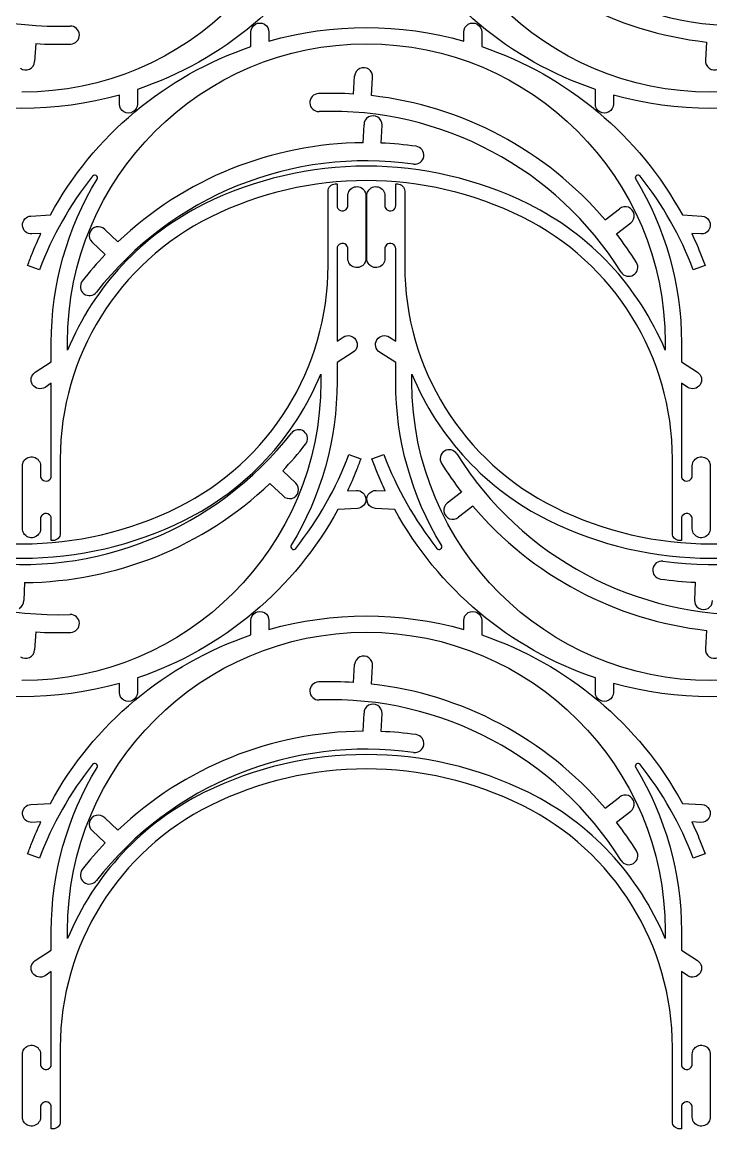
# Model space of a CAD drawing. Extents: x 5 to 3258, y 1 to 2262.
# Drawn here: x 2174 to 2716, y 1 to 873 of the extents above; entities that cross this region are included whole.
import ezdxf

# ---------------------------------------------------------------- set-up
doc = ezdxf.new("R2010")
doc.units = 0
doc.layers.add('Capa_1', color=7, linetype='CONTINUOUS')

msp = doc.modelspace()

# ---------------------------------------------------------------- linework, layer by layer
at = {"layer": 'Capa_1', "color": 7}
for points in [[(2353.953591, 853.28447), (2353.953591, 864.757018)], [(2368.126822, 864.757018), (2368.126822, 857.670403)], [(2535.665836, 864.757018), (2535.665836, 853.28447)], [(2184.477482, 855.659614), (2183.594428, 841.513927)], [(2712.582911, 856.896555), (2711.699859, 842.750866)], [(2434.688579, 815.894861), (2435.571633, 830.040548)], [(2448.812174, 814.65792), (2449.695226, 828.803609)], [(2264.555514, 819.531099), (2264.555514, 808.058551)], [(2625.072293, 808.058551), (2625.072293, 819.531099)], [(2250.382283, 808.058551), (2250.382283, 815.145165)], [(2442.357894, 777.524267), (2442.958306, 791.684768)], [(2456.533416, 777.278115), (2457.133829, 791.438616)], [(2420.313781, 745.1028), (2421.731106, 745.1028), (2421.731106, 735.181512)], [(2467.897143, 728.094898), (2467.897143, 735.181512), (2467.897143, 745.1028)], [(2414.644492, 680.882031), (2414.644492, 735.181512)], [(2474.983758, 739.43348), (2474.983758, 735.181512)], [(2632.774315, 716.843515), (2644.007826, 725.485766)], [(2188.60626, 706.067799), (2181.529523, 705.693852)], [(2249.179127, 699.474979), (2238.910515, 709.24411)], [(2641.697602, 705.826211), (2652.931113, 714.468463)], [(2708.089679, 705.694221), (2701.012957, 706.068196)], [(2239.153104, 689.450768), (2228.884495, 699.219899)], [(2421.731106, 694.079178), (2421.731106, 621.273827)], [(2187.458574, 677.491396), (2178.124598, 680.854164)], [(2711.494598, 680.854533), (2702.16062, 677.491764)], [(2462.951197, 624.488315), (2462.951395, 624.488712)], [(2462.951395, 624.488712), (2467.897143, 621.273827)], [(2680.08508, 620.209244), (2680.08508, 614.128844)], [(2692.840986, 620.208479), (2692.840986, 605.01115), (2692.842488, 605.036662), (2705.511483, 596.801364)], [(2434.401397, 612.60548), (2421.73239, 604.370183), (2421.730891, 604.395695)], [(2467.897143, 589.197997), (2467.897143, 604.395326), (2467.895641, 604.369814), (2455.226646, 612.605112)], [(2184.107708, 596.800996), (2196.776715, 605.036293), (2196.778215, 605.010781)], [(2480.653049, 589.197232), (2480.653049, 595.277632)], [(2196.777999, 515.327298), (2196.777999, 588.132649)], [(2697.786734, 584.917764), (2692.840986, 588.132649)], [(2697.786932, 584.918161), (2697.786734, 584.917764)], [(2431.050531, 531.91508), (2440.384507, 528.552312)], [(2449.243531, 528.551943), (2458.577509, 531.914712)], [(2203.864613, 528.524444), (2203.864613, 474.224964)], [(2378.946933, 519.251215), (2389.215542, 509.482084)], [(2368.920909, 509.227004), (2379.189521, 499.457874)], [(2429.902845, 503.338677), (2436.979582, 503.712624)], [(2452.64845, 503.712255), (2459.725172, 503.33828)], [(2519.697483, 502.319171), (2508.463972, 493.67692)], [(2437.727617, 489.559153), (2422.474824, 488.753036)], [(2528.62077, 491.301867), (2517.387259, 482.659616)], [(2692.840986, 481.311578), (2692.840986, 474.224964), (2692.840986, 464.303676), (2691.423663, 464.303676)], [(2198.195325, 464.303676), (2196.777999, 464.303676), (2196.777999, 474.224964)], [(2685.754371, 469.972996), (2685.754371, 474.224964)], [(2175.742143, 431.177716), (2175.14173, 417.017215)], [(2703.795644, 431.423868), (2703.195231, 417.263367)], [(2353.953591, 389.875377), (2353.953591, 401.347925)], [(2368.126822, 401.347925), (2368.126822, 394.261311)], [(2535.665836, 401.347925), (2535.665836, 389.875377)], [(2184.477482, 392.250521), (2183.594428, 378.104834)], [(2712.582911, 393.487462), (2711.699859, 379.341773)], [(2434.688579, 352.485768), (2435.571633, 366.631455)], [(2448.812174, 351.248827), (2449.695226, 365.394516)], [(2250.382283, 344.649458), (2250.382283, 351.736072)], [(2264.555514, 356.122006), (2264.555514, 344.649458)], [(2625.072293, 344.649458), (2625.072293, 356.122006)], [(2442.357894, 314.115174), (2442.958306, 328.275676)], [(2456.533416, 313.869022), (2457.133829, 328.029523)], [(2632.774315, 253.434422), (2644.007826, 262.076674)], [(2249.179127, 236.065886), (2238.910515, 245.835017)], [(2641.697602, 242.417118), (2652.931113, 251.05937)], [(2188.60626, 242.658706), (2181.529523, 242.284759)], [(2239.153104, 226.041675), (2228.884495, 235.810806)], [(2708.089679, 242.285128), (2701.012957, 242.659103)], [(2187.458574, 214.082303), (2178.124598, 217.445071)], [(2711.494598, 217.44544), (2702.16062, 214.082671)], [(2680.08508, 156.800151), (2680.08508, 150.719751)], [(2692.840986, 156.799386), (2692.840986, 141.602057), (2692.842488, 141.627569), (2705.511483, 133.392271)], [(2184.107708, 133.391903), (2196.776715, 141.6272), (2196.778215, 141.601689)], [(2196.777999, 51.918205), (2196.777999, 124.723556)], [(2697.786734, 121.508671), (2692.840986, 124.723556)], [(2697.786932, 121.509068), (2697.786734, 121.508671)], [(2203.864613, 65.115352), (2203.864613, 10.815871)], [(2692.840986, 17.902485), (2692.840986, 10.815871), (2692.840986, 0.894583), (2691.423663, 0.894583)], [(2198.195325, 0.894583), (2196.777999, 0.894583), (2196.777999, 10.815871)], [(2685.754371, 6.563903), (2685.754371, 10.815871)]]:
    msp.add_lwpolyline(points, dxfattribs=at)
for points in [[(2572.683502, 729.128662)], [(2588.054627, 480.277814)], [(2572.683502, 265.719569)]]:
    msp.add_lwpolyline(points, close=True, dxfattribs=at)
for points in [[(2408.975198, 1052.606324), (2408.950497, 922.684674), (2303.621264, 817.375464), (2173.699612, 817.375464)], [(2715.928635, 817.375464), (2586.006982, 817.375464), (2480.677749, 922.684674), (2480.653049, 1052.606324)], [(2951.204221, 1052.606324), (2951.179521, 922.684674), (2845.850288, 817.375464), (2715.928635, 817.375464)], [(1973.766684, 995.870827), (2024.749436, 914.281372), (2115.386897, 866.088579), (2211.536813, 869.446207)], [(2515.995708, 995.870827), (2566.97846, 914.281372), (2657.61592, 866.088579), (2753.765837, 869.446207)], [(2422.474824, 952.162129), (2388.354541, 889.692402), (2331.98063, 842.345881), (2264.555514, 819.531099)], [(2625.072293, 819.531099), (2557.647327, 842.345842), (2501.273516, 889.692218), (2467.153219, 952.161761)], [(2528.62077, 954.71096), (2575.301178, 899.935497), (2641.068641, 864.966317), (2712.582911, 856.896555)], [(2357.496899, 870.894207), (2359.689505, 872.160109), (2362.390908, 872.160109), (2364.583514, 870.894207)], [(2368.126822, 857.670403), (2418.277587, 871.762637), (2471.341843, 871.762637), (2521.492608, 857.670403)], [(2525.035915, 870.894206), (2527.228521, 872.160107), (2529.929923, 872.160107), (2532.122529, 870.894206)], [(2218.865043, 862.611136), (2218.72848, 866.52205), (2215.447754, 869.581996), (2211.536813, 869.446207)], [(2353.953591, 864.757018), (2353.953591, 867.288822), (2355.304292, 869.628305), (2357.496899, 870.894207)], [(2364.583514, 870.894207), (2366.776121, 869.628305), (2368.126822, 867.288822), (2368.126822, 864.757018)], [(2521.492608, 864.757018), (2521.492608, 867.288821), (2522.843309, 869.628304), (2525.035915, 870.894206)], [(2521.492608, 857.670403), (2521.492608, 857.670403), (2521.492608, 864.757018), (2521.492608, 864.757018)], [(2532.122529, 870.894206), (2534.315135, 869.628304), (2535.665836, 867.288821), (2535.665836, 864.757018)], [(2184.477482, 855.659614), (2193.650568, 855.08697), (2202.846077, 854.960801), (2212.031421, 855.281555)], [(2209.533908, 620.209244), (2209.558608, 750.130895), (2314.887841, 855.440105), (2444.809494, 855.440105)], [(2212.031421, 855.281555), (2215.942308, 855.418891), (2219.001606, 858.700222), (2218.865043, 862.611136)], [(2444.809494, 855.440105), (2574.731147, 855.440105), (2680.06038, 750.130895), (2680.08508, 620.209244)], [(2196.034282, 720.65344), (2230.154564, 783.123167), (2286.528475, 830.469688), (2353.953591, 853.28447)], [(2535.665836, 853.28447), (2603.090802, 830.469727), (2659.464613, 783.123351), (2693.58491, 720.653808)], [(2179.566897, 835.55386), (2181.892224, 836.661636), (2183.434005, 838.943213), (2183.594428, 841.513927)], [(2446.765023, 835.373031), (2444.667657, 836.868145), (2441.92449, 837.10839), (2439.599164, 836.000615)], [(2711.699859, 842.750866), (2711.410983, 840.191402), (2712.532696, 837.676557), (2714.630062, 836.181444)], [(2172.401038, 836.181444), (2174.498404, 834.68633), (2177.241571, 834.446085), (2179.566897, 835.55386)], [(2439.599164, 836.000615), (2437.273838, 834.892839), (2435.732056, 832.611263), (2435.571633, 830.040548)], [(2449.695226, 828.803609), (2449.984102, 831.363073), (2448.862389, 833.877918), (2446.765023, 835.373031)], [(2714.630062, 836.181444), (2716.727428, 834.68633), (2719.470595, 834.446085), (2721.795921, 835.55386)], [(2250.382283, 815.145165), (2200.231518, 801.052931), (2147.167262, 801.052931), (2097.016498, 815.145165)], [(2407.13464, 816.27292), (2403.223753, 816.135584), (2400.164455, 812.854253), (2400.301019, 808.943339)], [(2434.688579, 815.894861), (2425.515493, 816.467505), (2416.319984, 816.593674), (2407.13464, 816.27292)], [(2632.774315, 716.843515), (2586.093907, 771.618978), (2520.326444, 806.588158), (2448.812174, 814.65792)], [(2792.611307, 815.145165), (2742.460542, 801.052931), (2689.396286, 801.052931), (2639.245521, 815.145165)], [(2639.245521, 815.145165), (2639.245521, 815.145165), (2639.245521, 808.058551), (2639.245521, 808.058551)], [(2253.925591, 801.921362), (2251.732984, 803.187264), (2250.382283, 805.526747), (2250.382283, 808.058551)], [(2261.012207, 801.921362), (2258.8196, 800.65546), (2256.118197, 800.65546), (2253.925591, 801.921362)], [(2264.555514, 808.058551), (2264.555514, 805.526747), (2263.204813, 803.187264), (2261.012207, 801.921362)], [(2400.301019, 808.943339), (2400.437582, 805.032426), (2403.718307, 801.972479), (2407.629248, 802.108268)], [(2645.399377, 675.683648), (2594.416625, 757.273103), (2503.779165, 805.465896), (2407.629248, 802.108268)], [(2628.6156, 801.921363), (2626.422994, 803.187265), (2625.072293, 805.526748), (2625.072293, 808.058551)], [(2635.702214, 801.921363), (2633.509608, 800.655462), (2630.808206, 800.655462), (2628.6156, 801.921363)], [(2639.245521, 808.058551), (2639.245521, 805.526748), (2637.89482, 803.187265), (2635.702214, 801.921363)], [(2446.559179, 797.911827), (2444.317036, 796.644161), (2442.938587, 794.260383), (2442.958306, 791.684768)], [(2453.751323, 797.786938), (2451.554544, 799.131684), (2448.801321, 799.179492), (2446.559179, 797.911827)], [(2457.133829, 791.438616), (2457.242958, 794.011994), (2455.948102, 796.442193), (2453.751323, 797.786938)], [(2442.357894, 777.524267), (2370.391866, 776.973989), (2301.32941, 749.070946), (2249.179127, 699.474979)], [(2483.975922, 774.77393), (2474.874427, 776.053057), (2465.716106, 776.888773), (2456.533416, 777.278115)], [(2482.003414, 760.738574), (2386.731184, 774.128211), (2291.552727, 735.673618), (2232.320843, 659.860267)], [(2572.683502, 729.128662), (2492.119468, 769.099614), (2397.499516, 769.099614), (2316.935483, 729.128662)], [(2490.005958, 766.770193), (2490.550575, 770.645407), (2487.851029, 774.228546), (2483.975922, 774.77393)], [(2482.003414, 760.738574), (2485.878736, 760.194723), (2489.461341, 762.894978), (2490.005958, 766.770193)], [(2229.294531, 751.325893), (2211.613433, 729.026946), (2197.500159, 704.119029), (2187.458574, 677.491396)], [(2232.174895, 751.750214), (2231.253351, 752.391518), (2229.991993, 752.205701), (2229.294531, 751.325893)], [(2232.777809, 748.901874), (2233.360465, 749.861576), (2233.09644, 751.108909), (2232.174895, 751.750214)], [(2567.644126, 718.971503), (2490.255031, 757.367243), (2399.363946, 757.367243), (2321.974851, 718.971503)], [(2657.444319, 751.750606), (2656.522769, 751.109309), (2656.258734, 749.861978), (2656.841382, 748.902271)], [(2660.32468, 751.326262), (2659.627225, 752.206076), (2658.365869, 752.391903), (2657.444319, 751.750606)], [(2702.16062, 677.491764), (2692.119041, 704.119397), (2678.005772, 729.027313), (2660.32468, 751.326262)], [(2196.778215, 620.208111), (2196.778222, 665.591673), (2209.23006, 710.105338), (2232.777809, 748.901874)], [(2414.644492, 739.43348), (2414.644484, 740.937074), (2415.241779, 742.379088), (2416.304978, 743.442292)], [(2416.304978, 743.442292), (2417.368176, 744.505497), (2418.810187, 745.102799), (2420.313781, 745.1028)], [(2430.235043, 735.890173), (2430.235064, 739.08077), (2432.367256, 741.877942), (2435.443795, 742.723409)], [(2435.443795, 742.723409), (2438.520334, 743.568877), (2441.782525, 742.254142), (2443.413029, 739.511632)], [(2446.215222, 739.511632), (2447.845728, 742.25414), (2451.107917, 743.568873), (2454.184455, 742.723406)], [(2454.184455, 742.723406), (2457.260993, 741.877939), (2459.393185, 739.080769), (2459.393206, 735.890173)], [(2467.897143, 745.1028), (2467.897143, 745.1028), (2469.314466, 745.1028), (2469.314466, 745.1028)], [(2469.314466, 745.1028), (2470.818061, 745.1028), (2472.260071, 744.505498), (2473.323271, 743.442293)], [(2473.323271, 743.442293), (2474.38647, 742.379089), (2474.983765, 740.937075), (2474.983758, 739.43348)], [(2656.841382, 748.902271), (2680.38914, 710.105727), (2692.840981, 665.592052), (2692.840986, 620.208479)], [(2414.644492, 735.181512), (2414.644492, 735.181512), (2414.644492, 739.43348), (2414.644492, 739.43348)], [(2421.731106, 735.181512), (2421.731106, 735.181512), (2421.731106, 728.094898), (2421.731106, 728.094898)], [(2430.235043, 728.094898), (2430.235043, 728.094898), (2430.235043, 735.890173), (2430.235043, 735.890173)], [(2443.413029, 739.511632), (2444.064441, 738.415957), (2444.408264, 737.164865), (2444.408272, 735.890173)], [(2444.408272, 735.890173), (2444.408272, 735.890173), (2444.408272, 686.283902), (2444.408272, 686.283902)], [(2445.219978, 735.890173), (2445.219987, 737.164866), (2445.56381, 738.415957), (2446.215222, 739.511632)], [(2445.219978, 686.283902), (2445.219978, 686.283902), (2445.219978, 735.890173), (2445.219978, 735.890173)], [(2459.393206, 735.890173), (2459.393206, 735.890173), (2459.393206, 728.094898), (2459.393206, 728.094898)], [(2474.983758, 735.181512), (2474.983758, 735.181512), (2474.983758, 680.882032), (2474.983758, 680.882031)], [(2316.935483, 729.128662), (2268.402474, 705.049541), (2230.244532, 664.192075), (2209.533908, 614.128844)], [(2421.731106, 728.094898), (2421.731107, 726.375138), (2422.767066, 724.824718), (2424.355916, 724.166595)], [(2424.355916, 724.166595), (2425.944767, 723.508471), (2427.773613, 723.87225), (2428.989667, 725.088302)], [(2428.989667, 725.088302), (2429.787067, 725.8857), (2430.235042, 726.967205), (2430.235043, 728.094898)], [(2459.393206, 728.094898), (2459.393207, 726.967206), (2459.841181, 725.885701), (2460.63858, 725.088302)], [(2460.63858, 725.088302), (2461.854634, 723.872248), (2463.683481, 723.508468), (2465.272333, 724.166591)], [(2465.272333, 724.166591), (2466.861184, 724.824715), (2467.897143, 726.375137), (2467.897143, 728.094898)], [(2680.08508, 614.128844), (2659.374455, 664.192075), (2621.216512, 705.049542), (2572.683502, 729.128662)], [(2651.092626, 726.730014), (2648.680316, 727.632756), (2645.968186, 727.156445), (2644.007826, 725.485766)], [(2655.619977, 721.140235), (2655.238049, 723.687452), (2653.504936, 725.827273), (2651.092626, 726.730014)], [(2174.083956, 712.396844), (2173.877499, 716.303193), (2176.875292, 719.638003), (2180.781488, 719.847323)], [(2180.781488, 719.847323), (2180.781488, 719.847323), (2196.034282, 720.65344), (2196.034282, 720.65344)], [(2321.974851, 718.971503), (2249.626542, 683.07669), (2203.864604, 609.287774), (2203.864613, 528.524444)], [(2685.754371, 528.524445), (2685.754379, 609.287776), (2639.992438, 683.076692), (2567.644126, 718.971503)], [(2652.931113, 714.468463), (2654.972581, 716.039), (2656.001904, 718.593019), (2655.619977, 721.140235)], [(2693.58491, 720.653808), (2693.58491, 720.653808), (2708.837713, 719.84772), (2708.837713, 719.84772)], [(2708.837713, 719.84772), (2711.365992, 719.714096), (2713.630931, 718.241802), (2714.779349, 715.985437)], [(2714.779349, 715.985437), (2715.927768, 713.729071), (2715.785193, 711.031429), (2714.405332, 708.908687)], [(2181.529523, 705.693852), (2177.623024, 705.490259), (2174.290413, 708.490496), (2174.083956, 712.396844)], [(2181.650761, 690.129323), (2183.80571, 695.512033), (2186.125301, 700.827359), (2188.60626, 706.067799)], [(2226.907666, 706.136224), (2226.26158, 703.642856), (2227.018331, 700.995214), (2228.884495, 699.219899)], [(2231.994548, 711.222188), (2229.501064, 710.576552), (2227.553751, 708.629591), (2226.907666, 706.136224)], [(2238.910515, 709.24411), (2237.135538, 711.110594), (2234.488032, 711.867823), (2231.994548, 711.222188)], [(2701.012957, 706.068196), (2703.291567, 701.255133), (2705.434096, 696.378816), (2707.437994, 691.445052)], [(2714.405332, 708.908687), (2713.025471, 706.785945), (2710.617958, 705.560597), (2708.089679, 705.694221)], [(2424.355955, 698.007412), (2422.767113, 697.349311), (2421.731142, 695.798922), (2421.731106, 694.079178)], [(2428.989667, 697.085688), (2427.773623, 698.30173), (2425.944798, 698.665514), (2424.355955, 698.007412)], [(2465.272294, 698.007415), (2463.68345, 698.665517), (2461.854623, 698.301732), (2460.63858, 697.085688)], [(2467.897143, 694.079178), (2467.897109, 695.798923), (2466.861137, 697.349313), (2465.272294, 698.007415)], [(2657.418987, 683.194372), (2652.548527, 690.988729), (2647.301867, 698.541598), (2641.697602, 705.826211)], [(2178.124598, 680.854164), (2179.245778, 683.966221), (2180.421345, 687.058414), (2181.650761, 690.129323)], [(2239.153104, 689.450768), (2232.818087, 682.791865), (2226.810676, 675.828796), (2221.152163, 668.586238)], [(2430.235043, 694.079178), (2430.23502, 695.206841), (2429.787046, 696.288311), (2428.989667, 697.085688)], [(2430.235043, 686.283902), (2430.235043, 686.283902), (2430.235043, 694.079178), (2430.235043, 694.079178)], [(2460.63858, 697.085688), (2459.841202, 696.28831), (2459.393229, 695.206841), (2459.393206, 694.079178)], [(2459.393206, 694.079178), (2459.393206, 694.079178), (2459.393206, 686.283902), (2459.393206, 686.283902)], [(2467.897143, 621.273827), (2467.897143, 621.273827), (2467.897143, 694.079178), (2467.897143, 694.079178)], [(2707.437994, 691.445052), (2708.860684, 687.942284), (2710.213157, 684.411405), (2711.494598, 680.854533)], [(2296.534255, 490.434973), (2368.882564, 526.329786), (2414.644501, 600.118702), (2414.644492, 680.882031)], [(2435.443768, 679.450617), (2432.367222, 680.2961), (2430.235038, 683.093295), (2430.235043, 686.283902)], [(2443.413029, 682.662387), (2441.782519, 679.919868), (2438.520314, 678.605134), (2435.443768, 679.450617)], [(2444.408272, 686.283902), (2444.408274, 685.009191), (2444.064451, 683.758079), (2443.413029, 682.662387)], [(2446.215222, 682.662387), (2445.5638, 683.758078), (2445.219977, 685.009191), (2445.219978, 686.283902)], [(2454.184482, 679.45062), (2451.107937, 678.605138), (2447.845733, 679.91987), (2446.215222, 682.662387)], [(2459.393206, 686.283902), (2459.39321, 683.093296), (2457.261027, 680.296103), (2454.184482, 679.45062)], [(2474.983758, 680.882031), (2474.98375, 600.1187), (2520.745691, 526.329784), (2593.094003, 490.434973)], [(2655.163802, 673.430394), (2658.482461, 675.504133), (2659.49207, 679.875303), (2657.418987, 683.194372)], [(2645.399377, 675.683648), (2647.473773, 672.365399), (2651.845142, 671.356655), (2655.163802, 673.430394)], [(2221.152163, 668.586238), (2218.743499, 665.502047), (2219.290666, 661.04929), (2222.37438, 658.640016)], [(2222.37438, 658.640016), (2225.458095, 656.230743), (2229.91096, 656.777029), (2232.320843, 659.860267)], [(2196.778215, 605.010781), (2196.778215, 605.010781), (2196.778215, 620.208111), (2196.778215, 620.208111)], [(2209.533908, 614.128844), (2209.533908, 614.128844), (2209.533908, 620.209244), (2209.533908, 620.209244)], [(2421.731106, 621.273827), (2421.731106, 621.273827), (2426.67684, 624.488712), (2426.67684, 624.488712)], [(2426.67684, 624.488712), (2429.958026, 626.614767), (2434.341156, 625.681775), (2436.472023, 622.403712)], [(2436.472023, 622.403712), (2438.60289, 619.125648), (2437.67633, 614.741155), (2434.401397, 612.60548)], [(2455.226646, 612.605112), (2451.956036, 614.742497), (2451.03238, 619.123775), (2453.161786, 622.399585)], [(2453.161786, 622.399585), (2455.291192, 625.675396), (2459.670205, 626.60973), (2462.951197, 624.488315)], [(2421.730891, 604.395695), (2421.730891, 604.395695), (2421.730891, 589.198365), (2421.730891, 589.198365)], [(2182.037082, 587.002764), (2179.906215, 590.280827), (2180.832775, 594.665321), (2184.107708, 596.800996)], [(2301.573623, 480.277814), (2350.106632, 504.356934), (2388.264573, 545.214401), (2408.975198, 595.277632)], [(2408.975198, 595.277632), (2408.975198, 595.277632), (2408.975198, 589.197232), (2408.975198, 589.197232)], [(2480.653049, 595.277632), (2501.363674, 545.214401), (2539.521617, 504.356934), (2588.054627, 480.277814)], [(2705.511483, 596.801364), (2708.782093, 594.663979), (2709.705749, 590.282701), (2707.576343, 587.006891)], [(2408.975198, 589.197232), (2408.950497, 459.275581), (2303.621264, 353.966371), (2173.699612, 353.966371)], [(2191.832265, 584.917764), (2188.551079, 582.791709), (2184.167949, 583.724701), (2182.037082, 587.002764)], [(2196.777999, 588.132649), (2196.777999, 588.132649), (2191.832265, 584.917764), (2191.832265, 584.917764)], [(2421.730891, 589.198365), (2421.730883, 543.814803), (2409.279045, 499.301138), (2385.731296, 460.504602)], [(2503.896747, 460.504205), (2480.348989, 499.300749), (2467.897148, 543.814424), (2467.897143, 589.197997)], [(2715.928635, 353.966371), (2586.006982, 353.966371), (2480.677749, 459.275581), (2480.653049, 589.197232)], [(2692.840986, 588.132649), (2692.840986, 588.132649), (2692.840986, 515.327298), (2692.840986, 515.327298)], [(2707.576343, 587.006891), (2705.446937, 583.73108), (2701.067924, 582.796746), (2697.786932, 584.918161)], [(2951.204221, 589.197232), (2951.179521, 459.275581), (2845.850288, 353.966371), (2715.928635, 353.966371)], [(2395.725656, 550.061967), (2392.641941, 552.47124), (2388.189076, 551.924955), (2385.779193, 548.841717)], [(2396.947874, 540.115745), (2399.356537, 543.199937), (2398.809371, 547.652694), (2395.725656, 550.061967)], [(2136.096622, 447.96341), (2231.368852, 434.573773), (2326.54731, 473.028366), (2385.779193, 548.841717)], [(2678.325646, 447.96341), (2773.597876, 434.573773), (2868.776333, 473.028366), (2928.008217, 548.841717)], [(1973.766684, 532.461734), (2024.749436, 450.872279), (2115.386897, 402.679487), (2211.536813, 406.037114)], [(2378.946933, 519.251215), (2385.28195, 525.910118), (2391.28936, 532.873187), (2396.947874, 540.115745)], [(2389.214574, 458.080583), (2406.895672, 480.37953), (2421.008947, 505.287447), (2431.050531, 531.91508)], [(2458.577509, 531.914712), (2468.619088, 505.287079), (2482.732357, 480.379163), (2500.413449, 458.080214)], [(2506.231283, 534.714988), (2502.912624, 532.641249), (2501.903015, 528.270079), (2503.976098, 524.95101)], [(2515.995708, 532.461734), (2513.921312, 535.779983), (2509.549943, 536.788728), (2506.231283, 534.714988)], [(2515.995708, 532.461734), (2566.97846, 450.872279), (2657.61592, 402.679487), (2753.765837, 406.037114)], [(2174.100833, 523.122574), (2174.100831, 524.397285), (2174.444654, 525.648397), (2175.096076, 526.744089)], [(2174.100833, 473.516303), (2174.100833, 473.516303), (2174.100833, 523.122574), (2174.100833, 523.122574)], [(2175.096076, 526.744089), (2176.726586, 529.486608), (2179.988792, 530.801341), (2183.065338, 529.955859)], [(2183.065338, 529.955859), (2186.141884, 529.110376), (2188.274067, 526.313181), (2188.274062, 523.122574)], [(2188.274062, 523.122574), (2188.274062, 523.122574), (2188.274062, 515.327298), (2188.274062, 515.327298)], [(2440.384507, 528.552312), (2439.263327, 525.440255), (2438.08776, 522.348062), (2436.858345, 519.277153)], [(2453.300135, 517.961424), (2451.877444, 521.464191), (2450.524972, 524.995071), (2449.243531, 528.551943)], [(2503.976098, 524.95101), (2508.846558, 517.156653), (2514.093218, 509.603784), (2519.697483, 502.319171)], [(2685.754371, 474.224964), (2685.754371, 474.224964), (2685.754371, 528.524444), (2685.754371, 528.524445)], [(2701.344923, 523.122574), (2701.344919, 526.31318), (2703.477102, 529.110373), (2706.553647, 529.955856)], [(2701.344923, 515.327298), (2701.344923, 515.327298), (2701.344923, 523.122574), (2701.344923, 523.122574)], [(2706.553647, 529.955856), (2709.630192, 530.801338), (2712.892396, 529.486606), (2714.522907, 526.744089)], [(2714.522907, 526.744089), (2715.174329, 525.648397), (2715.518152, 524.397285), (2715.518151, 523.122574)], [(2715.518151, 523.122574), (2715.518151, 523.122574), (2715.518151, 473.516303), (2715.518151, 473.516303)], [(2188.274062, 515.327298), (2188.274086, 514.199635), (2188.722059, 513.118165), (2189.519438, 512.320788)], [(2194.15315, 511.399064), (2195.741993, 512.057165), (2196.777964, 513.607554), (2196.777999, 515.327298)], [(2436.858345, 519.277153), (2434.703395, 513.894443), (2432.383804, 508.579117), (2429.902845, 503.338677)], [(2459.725172, 503.33828), (2457.446562, 508.151343), (2455.304033, 513.02766), (2453.300135, 517.961424)], [(2692.840986, 515.327298), (2692.84102, 513.607553), (2693.876992, 512.057163), (2695.465835, 511.399061)], [(2700.099549, 512.320788), (2700.896927, 513.118165), (2701.3449, 514.199635), (2701.344923, 515.327298)], [(2175.742143, 431.177716), (2247.70817, 431.727994), (2316.770626, 459.631038), (2368.920909, 509.227004)], [(2189.519438, 512.320788), (2190.735482, 511.104746), (2192.564307, 510.740962), (2194.15315, 511.399064)], [(2391.192371, 502.56576), (2391.838456, 505.059127), (2391.081705, 507.70677), (2389.215542, 509.482084)], [(2695.465835, 511.399061), (2697.054679, 510.740959), (2698.883506, 511.104744), (2700.099549, 512.320788)], [(2379.189521, 499.457874), (2380.964498, 497.59139), (2383.612004, 496.834161), (2386.105488, 497.479796)], [(2386.105488, 497.479796), (2388.598973, 498.125431), (2390.546285, 500.072392), (2391.192371, 502.56576)], [(2436.979582, 503.712624), (2440.886081, 503.916217), (2444.218692, 500.91598), (2444.425149, 497.009632)], [(2444.425149, 497.009632), (2444.631607, 493.103283), (2441.633813, 489.768473), (2437.727617, 489.559153)], [(2445.95878, 493.421039), (2444.810361, 495.677405), (2444.952936, 498.375047), (2446.332797, 500.497789)], [(2446.332797, 500.497789), (2447.712658, 502.620531), (2450.120171, 503.845879), (2452.64845, 503.712255)], [(2050.86498, 490.434973), (2128.254075, 452.039233), (2219.14516, 452.039233), (2296.534255, 490.434973)], [(2422.474824, 488.753036), (2388.354541, 426.283309), (2331.98063, 378.936788), (2264.555514, 356.122006)], [(2451.900416, 489.558756), (2449.372137, 489.692379), (2447.107198, 491.164674), (2445.95878, 493.421039)], [(2467.153219, 488.752668), (2467.153219, 488.752668), (2451.900416, 489.558756), (2451.900416, 489.558756)], [(2625.072293, 356.122006), (2557.647327, 378.936749), (2501.273516, 426.283125), (2467.153219, 488.752668)], [(2508.463972, 493.67692), (2506.422504, 492.106382), (2505.393181, 489.552363), (2505.775108, 487.005147)], [(2528.62077, 491.301867), (2575.301178, 436.526404), (2641.068641, 401.557224), (2712.582911, 393.487462)], [(2593.094003, 490.434973), (2670.483098, 452.039233), (2761.374183, 452.039233), (2838.763278, 490.434973)], [(2045.825603, 480.277814), (2126.389637, 440.306862), (2221.009589, 440.306862), (2301.573623, 480.277814)], [(2189.519438, 484.318174), (2188.722038, 483.520775), (2188.274063, 482.439271), (2188.274062, 481.311578)], [(2188.274062, 481.311578), (2188.274062, 481.311578), (2188.274062, 473.516303), (2188.274062, 473.516303)], [(2194.153189, 485.239881), (2192.564339, 485.898005), (2190.735493, 485.534226), (2189.519438, 484.318174)], [(2196.777999, 481.311578), (2196.777998, 483.031338), (2195.74204, 484.581758), (2194.153189, 485.239881)], [(2196.777999, 474.224964), (2196.777999, 474.224964), (2196.777999, 481.311578), (2196.777999, 481.311578)], [(2505.775108, 487.005147), (2506.157036, 484.457931), (2507.89015, 482.318109), (2510.302459, 481.415368)], [(2510.302459, 481.415368), (2512.714769, 480.512627), (2515.426899, 480.988937), (2517.387259, 482.659616)], [(2588.054627, 480.277814), (2668.618661, 440.306862), (2763.238613, 440.306862), (2843.802646, 480.277814)], [(2695.465796, 485.239884), (2693.876945, 484.581761), (2692.840986, 483.031339), (2692.840986, 481.311578)], [(2700.099549, 484.318174), (2698.883495, 485.534228), (2697.054648, 485.898008), (2695.465796, 485.239884)], [(2701.344923, 481.311578), (2701.344922, 482.43927), (2700.896948, 483.520775), (2700.099549, 484.318174)], [(2701.344923, 473.516303), (2701.344923, 473.516303), (2701.344923, 481.311578), (2701.344923, 481.311578)], [(2175.096076, 469.894844), (2174.444664, 470.990519), (2174.100842, 472.241611), (2174.100833, 473.516303)], [(2188.274062, 473.516303), (2188.274042, 470.325706), (2186.141849, 467.528534), (2183.06531, 466.683066)], [(2203.864613, 474.224964), (2203.864613, 474.224964), (2203.864613, 469.972996), (2203.864613, 469.972996)], [(2706.553674, 466.68307), (2703.477136, 467.528537), (2701.344944, 470.325707), (2701.344923, 473.516303)], [(2715.518151, 473.516303), (2715.518142, 472.24161), (2715.174319, 470.990519), (2714.522907, 469.894844)], [(2183.06531, 466.683066), (2179.988771, 465.837599), (2176.726581, 467.152334), (2175.096076, 469.894844)], [(2202.204127, 465.964184), (2201.140929, 464.900979), (2199.698919, 464.303677), (2198.195325, 464.303676)], [(2203.864613, 469.972996), (2203.864621, 468.469402), (2203.267326, 467.027388), (2202.204127, 465.964184)], [(2687.414858, 465.964183), (2686.351659, 467.027387), (2685.754364, 468.469401), (2685.754371, 469.972996)], [(2691.423663, 464.303676), (2689.920068, 464.303676), (2688.478058, 464.900978), (2687.414858, 465.964183)], [(2714.522907, 469.894844), (2712.892401, 467.152336), (2709.630212, 465.837603), (2706.553674, 466.68307)], [(2385.731296, 460.504602), (2385.14864, 459.5449), (2385.412666, 458.297567), (2386.33421, 457.656262)], [(2386.33421, 457.656262), (2387.255755, 457.014958), (2388.517112, 457.200775), (2389.214574, 458.080583)], [(2500.413449, 458.080214), (2501.110904, 457.2004), (2502.372259, 457.014573), (2503.293809, 457.65587)], [(2503.293809, 457.65587), (2504.215359, 458.297167), (2504.479395, 459.544498), (2503.896747, 460.504205)], [(2678.325646, 447.96341), (2674.450324, 448.50726), (2670.867719, 445.807005), (2670.323102, 441.931791)], [(2670.323102, 441.931791), (2669.778485, 438.056576), (2672.478031, 434.473437), (2676.353138, 433.928054)], [(2676.353138, 433.928054), (2685.454633, 432.648927), (2694.612954, 431.813211), (2703.795644, 431.423868)], [(2171.540858, 410.790157), (2173.783, 412.057822), (2175.161449, 414.4416), (2175.14173, 417.017215)], [(2703.195231, 417.263367), (2703.086102, 414.68999), (2704.380958, 412.259791), (2706.577737, 410.915045)], [(2706.577737, 410.915045), (2708.774516, 409.5703), (2711.527739, 409.522491), (2713.769881, 410.790157)], [(2713.769881, 410.790157), (2716.012024, 412.057822), (2717.390473, 414.4416), (2717.370754, 417.017215)], [(2218.865043, 399.202043), (2218.72848, 403.112957), (2215.447754, 406.172904), (2211.536813, 406.037114)], [(2353.953591, 401.347925), (2353.953591, 403.879729), (2355.304292, 406.219212), (2357.496899, 407.485114)], [(2357.496899, 407.485114), (2359.689505, 408.751016), (2362.390908, 408.751016), (2364.583514, 407.485114)], [(2364.583514, 407.485114), (2366.776121, 406.219212), (2368.126822, 403.879729), (2368.126822, 401.347925)], [(2368.126822, 394.261311), (2418.277587, 408.353545), (2471.341843, 408.353545), (2521.492608, 394.261311)], [(2521.492608, 401.347925), (2521.492608, 403.879728), (2522.843309, 406.219211), (2525.035915, 407.485113)], [(2521.492608, 394.261311), (2521.492608, 394.261311), (2521.492608, 401.347925), (2521.492608, 401.347925)], [(2525.035915, 407.485113), (2527.228521, 408.751014), (2529.929923, 408.751014), (2532.122529, 407.485113)], [(2532.122529, 407.485113), (2534.315135, 406.219211), (2535.665836, 403.879728), (2535.665836, 401.347925)], [(2184.477482, 392.250521), (2193.650568, 391.677877), (2202.846077, 391.551708), (2212.031421, 391.872462)], [(2212.031421, 391.872462), (2215.942308, 392.009799), (2219.001606, 395.291129), (2218.865043, 399.202043)], [(2196.034282, 257.244347), (2230.154564, 319.714074), (2286.528475, 367.060595), (2353.953591, 389.875377)], [(2209.533908, 156.800151), (2209.558608, 286.721802), (2314.887841, 392.031012), (2444.809494, 392.031012)], [(2444.809494, 392.031012), (2574.731147, 392.031012), (2680.06038, 286.721802), (2680.08508, 156.800151)], [(2535.665836, 389.875377), (2603.090802, 367.060634), (2659.464613, 319.714258), (2693.58491, 257.244715)], [(2179.566897, 372.144767), (2181.892224, 373.252543), (2183.434005, 375.53412), (2183.594428, 378.104834)], [(2711.699859, 379.341773), (2711.410983, 376.782309), (2712.532696, 374.267464), (2714.630062, 372.772351)], [(2172.401038, 372.772351), (2174.498404, 371.277237), (2177.241571, 371.036992), (2179.566897, 372.144767)], [(2439.599164, 372.591522), (2437.273838, 371.483747), (2435.732056, 369.20217), (2435.571633, 366.631455)], [(2446.765023, 371.963939), (2444.667657, 373.459052), (2441.92449, 373.699297), (2439.599164, 372.591522)], [(2449.695226, 365.394516), (2449.984102, 367.95398), (2448.862389, 370.468825), (2446.765023, 371.963939)], [(2714.630062, 372.772351), (2716.727428, 371.277237), (2719.470595, 371.036992), (2721.795921, 372.144767)], [(2250.382283, 351.736072), (2200.231518, 337.643838), (2147.167262, 337.643838), (2097.016498, 351.736072)], [(2407.13464, 352.863827), (2403.223753, 352.726491), (2400.164455, 349.44516), (2400.301019, 345.534246)], [(2434.688579, 352.485768), (2425.515493, 353.058412), (2416.319984, 353.184581), (2407.13464, 352.863827)], [(2632.774315, 253.434422), (2586.093907, 308.209885), (2520.326444, 343.179066), (2448.812174, 351.248827)], [(2792.611307, 351.736072), (2742.460542, 337.643838), (2689.396286, 337.643838), (2639.245521, 351.736072)], [(2639.245521, 351.736072), (2639.245521, 351.736072), (2639.245521, 344.649458), (2639.245521, 344.649458)], [(2253.925591, 338.512269), (2251.732984, 339.778171), (2250.382283, 342.117654), (2250.382283, 344.649458)], [(2264.555514, 344.649458), (2264.555514, 342.117654), (2263.204813, 339.778171), (2261.012207, 338.512269)], [(2400.301019, 345.534246), (2400.437582, 341.623333), (2403.718307, 338.563386), (2407.629248, 338.699175)], [(2645.399377, 212.274555), (2594.416625, 293.86401), (2503.779165, 342.056803), (2407.629248, 338.699175)], [(2628.6156, 338.51227), (2626.422994, 339.778172), (2625.072293, 342.117655), (2625.072293, 344.649458)], [(2639.245521, 344.649458), (2639.245521, 342.117655), (2637.89482, 339.778172), (2635.702214, 338.51227)], [(2261.012207, 338.512269), (2258.8196, 337.246367), (2256.118197, 337.246367), (2253.925591, 338.512269)], [(2446.559179, 334.502734), (2444.317036, 333.235068), (2442.938587, 330.85129), (2442.958306, 328.275676)], [(2453.751323, 334.377845), (2451.554544, 335.722591), (2448.801321, 335.7704), (2446.559179, 334.502734)], [(2457.133829, 328.029523), (2457.242958, 330.602901), (2455.948102, 333.0331), (2453.751323, 334.377845)], [(2635.702214, 338.51227), (2633.509608, 337.246369), (2630.808206, 337.246369), (2628.6156, 338.51227)], [(2442.357894, 314.115174), (2370.391866, 313.564896), (2301.32941, 285.661853), (2249.179127, 236.065886)], [(2483.975922, 311.364837), (2474.874427, 312.643964), (2465.716106, 313.47968), (2456.533416, 313.869022)], [(2482.003414, 297.329481), (2386.731184, 310.719118), (2291.552727, 272.264525), (2232.320843, 196.451174)], [(2572.683502, 265.719569), (2492.119468, 305.690521), (2397.499516, 305.690521), (2316.935483, 265.719569)], [(2490.005958, 303.3611), (2490.550575, 307.236314), (2487.851029, 310.819453), (2483.975922, 311.364837)], [(2482.003414, 297.329481), (2485.878736, 296.78563), (2489.461341, 299.485885), (2490.005958, 303.3611)], [(2229.294531, 287.9168), (2211.613433, 265.617853), (2197.500159, 240.709936), (2187.458574, 214.082303)], [(2232.174895, 288.341121), (2231.253351, 288.982425), (2229.991993, 288.796608), (2229.294531, 287.9168)], [(2232.777809, 285.492781), (2233.360465, 286.452483), (2233.09644, 287.699816), (2232.174895, 288.341121)], [(2567.644126, 255.56241), (2490.255031, 293.95815), (2399.363946, 293.95815), (2321.974851, 255.56241)], [(2657.444319, 288.341513), (2656.522769, 287.700216), (2656.258734, 286.452885), (2656.841382, 285.493178)], [(2660.32468, 287.917169), (2659.627225, 288.796983), (2658.365869, 288.98281), (2657.444319, 288.341513)], [(2702.16062, 214.082671), (2692.119041, 240.710304), (2678.005772, 265.61822), (2660.32468, 287.917169)], [(2196.778215, 156.799018), (2196.778222, 202.18258), (2209.23006, 246.696245), (2232.777809, 285.492781)], [(2656.841382, 285.493178), (2680.38914, 246.696634), (2692.840981, 202.182959), (2692.840986, 156.799386)], [(2316.935483, 265.719569), (2268.402474, 241.640449), (2230.244532, 200.782982), (2209.533908, 150.719751)], [(2680.08508, 150.719751), (2659.374455, 200.782982), (2621.216512, 241.640449), (2572.683502, 265.719569)], [(2651.092626, 263.320921), (2648.680316, 264.223663), (2645.968186, 263.747352), (2644.007826, 262.076674)], [(2655.619977, 257.731142), (2655.238049, 260.278359), (2653.504936, 262.41818), (2651.092626, 263.320921)], [(2174.083956, 248.987751), (2173.877499, 252.8941), (2176.875292, 256.22891), (2180.781488, 256.43823)], [(2180.781488, 256.43823), (2180.781488, 256.43823), (2196.034282, 257.244347), (2196.034282, 257.244347)], [(2321.974851, 255.56241), (2249.626542, 219.667597), (2203.864604, 145.878681), (2203.864613, 65.115352)], [(2685.754371, 65.115352), (2685.754379, 145.878683), (2639.992438, 219.667599), (2567.644126, 255.56241)], [(2652.931113, 251.05937), (2654.972581, 252.629907), (2656.001904, 255.183926), (2655.619977, 257.731142)], [(2693.58491, 257.244715), (2693.58491, 257.244715), (2708.837713, 256.438627), (2708.837713, 256.438627)], [(2708.837713, 256.438627), (2711.365992, 256.305004), (2713.630931, 254.832709), (2714.779349, 252.576344)], [(2181.529523, 242.284759), (2177.623024, 242.081166), (2174.290413, 245.081403), (2174.083956, 248.987751)], [(2231.994548, 247.813095), (2229.501064, 247.167459), (2227.553751, 245.220498), (2226.907666, 242.727131)], [(2238.910515, 245.835017), (2237.135538, 247.701501), (2234.488032, 248.45873), (2231.994548, 247.813095)], [(2714.405332, 245.499594), (2713.025471, 243.376852), (2710.617958, 242.151504), (2708.089679, 242.285128)], [(2714.779349, 252.576344), (2715.927768, 250.319978), (2715.785193, 247.622336), (2714.405332, 245.499594)], [(2181.650761, 226.72023), (2183.80571, 232.10294), (2186.125301, 237.418266), (2188.60626, 242.658706)], [(2226.907666, 242.727131), (2226.26158, 240.233763), (2227.018331, 237.586121), (2228.884495, 235.810806)], [(2657.418987, 219.785279), (2652.548527, 227.579636), (2647.301867, 235.132505), (2641.697602, 242.417118)], [(2701.012957, 242.659103), (2703.291567, 237.84604), (2705.434096, 232.969723), (2707.437994, 228.035959)], [(2178.124598, 217.445071), (2179.245778, 220.557128), (2180.421345, 223.649321), (2181.650761, 226.72023)], [(2707.437994, 228.035959), (2708.860684, 224.533192), (2710.213157, 221.002312), (2711.494598, 217.44544)], [(2239.153104, 226.041675), (2232.818087, 219.382772), (2226.810676, 212.419703), (2221.152163, 205.177145)], [(2655.163802, 210.021301), (2658.482461, 212.09504), (2659.49207, 216.46621), (2657.418987, 219.785279)], [(2645.399377, 212.274555), (2647.473773, 208.956306), (2651.845142, 207.947562), (2655.163802, 210.021301)], [(2221.152163, 205.177145), (2218.743499, 202.092954), (2219.290666, 197.640197), (2222.37438, 195.230924)], [(2222.37438, 195.230924), (2225.458095, 192.82165), (2229.91096, 193.367936), (2232.320843, 196.451174)], [(2196.778215, 141.601689), (2196.778215, 141.601689), (2196.778215, 156.799018), (2196.778215, 156.799018)], [(2209.533908, 150.719751), (2209.533908, 150.719751), (2209.533908, 156.800151), (2209.533908, 156.800151)], [(2182.037082, 123.593671), (2179.906215, 126.871735), (2180.832775, 131.256228), (2184.107708, 133.391903)], [(2705.511483, 133.392271), (2708.782093, 131.254886), (2709.705749, 126.873608), (2707.576343, 123.597798)], [(2191.832265, 121.508671), (2188.551079, 119.382616), (2184.167949, 120.315608), (2182.037082, 123.593671)], [(2196.777999, 124.723556), (2196.777999, 124.723556), (2191.832265, 121.508671), (2191.832265, 121.508671)], [(2692.840986, 124.723556), (2692.840986, 124.723556), (2692.840986, 51.918205), (2692.840986, 51.918205)], [(2707.576343, 123.597798), (2705.446937, 120.321987), (2701.067924, 119.387654), (2697.786932, 121.509068)], [(2174.100833, 59.713481), (2174.100831, 60.988192), (2174.444654, 62.239304), (2175.096076, 63.334996)], [(2175.096076, 63.334996), (2176.726586, 66.077515), (2179.988792, 67.392249), (2183.065338, 66.546766)], [(2183.065338, 66.546766), (2186.141884, 65.701283), (2188.274067, 62.904088), (2188.274062, 59.713481)], [(2685.754371, 10.815871), (2685.754371, 10.815871), (2685.754371, 65.115351), (2685.754371, 65.115352)], [(2701.344923, 59.713481), (2701.344919, 62.904087), (2703.477102, 65.70128), (2706.553647, 66.546763)], [(2706.553647, 66.546763), (2709.630192, 67.392245), (2712.892396, 66.077513), (2714.522907, 63.334996)], [(2714.522907, 63.334996), (2715.174329, 62.239305), (2715.518152, 60.988192), (2715.518151, 59.713481)], [(2174.100833, 10.10721), (2174.100833, 10.10721), (2174.100833, 59.713481), (2174.100833, 59.713481)], [(2188.274062, 59.713481), (2188.274062, 59.713481), (2188.274062, 51.918205), (2188.274062, 51.918205)], [(2701.344923, 51.918205), (2701.344923, 51.918205), (2701.344923, 59.713481), (2701.344923, 59.713481)], [(2715.518151, 59.713481), (2715.518151, 59.713481), (2715.518151, 10.10721), (2715.518151, 10.10721)], [(2188.274062, 51.918205), (2188.274086, 50.790542), (2188.722059, 49.709072), (2189.519438, 48.911695)], [(2189.519438, 48.911695), (2190.735482, 47.695653), (2192.564307, 47.331869), (2194.15315, 47.989971)], [(2194.15315, 47.989971), (2195.741993, 48.648072), (2196.777964, 50.198461), (2196.777999, 51.918205)], [(2692.840986, 51.918205), (2692.84102, 50.19846), (2693.876992, 48.64807), (2695.465835, 47.989968)], [(2695.465835, 47.989968), (2697.054679, 47.331866), (2698.883506, 47.695651), (2700.099549, 48.911695)], [(2700.099549, 48.911695), (2700.896927, 49.709073), (2701.3449, 50.790542), (2701.344923, 51.918205)], [(2189.519438, 20.909081), (2188.722038, 20.111683), (2188.274063, 19.030178), (2188.274062, 17.902485)], [(2188.274062, 17.902485), (2188.274062, 17.902485), (2188.274062, 10.10721), (2188.274062, 10.10721)], [(2194.153189, 21.830788), (2192.564339, 22.488912), (2190.735493, 22.125133), (2189.519438, 20.909081)], [(2196.777999, 17.902485), (2196.777998, 19.622245), (2195.74204, 21.172665), (2194.153189, 21.830788)], [(2196.777999, 10.815871), (2196.777999, 10.815871), (2196.777999, 17.902485), (2196.777999, 17.902485)], [(2695.465796, 21.830792), (2693.876945, 21.172668), (2692.840986, 19.622246), (2692.840986, 17.902485)], [(2700.099549, 20.909081), (2698.883495, 22.125135), (2697.054648, 22.488915), (2695.465796, 21.830792)], [(2701.344923, 17.902485), (2701.344922, 19.030177), (2700.896948, 20.111682), (2700.099549, 20.909081)], [(2701.344923, 10.10721), (2701.344923, 10.10721), (2701.344923, 17.902485), (2701.344923, 17.902485)], [(2175.096076, 6.485751), (2174.444664, 7.581426), (2174.100842, 8.832518), (2174.100833, 10.10721)], [(2188.274062, 10.10721), (2188.274042, 6.916613), (2186.141849, 4.119441), (2183.06531, 3.273974)], [(2203.864613, 10.815871), (2203.864613, 10.815871), (2203.864613, 6.563903), (2203.864613, 6.563903)], [(2706.553674, 3.273977), (2703.477136, 4.119444), (2701.344944, 6.916614), (2701.344923, 10.10721)], [(2715.518151, 10.10721), (2715.518142, 8.832518), (2715.174319, 7.581426), (2714.522907, 6.485751)], [(2183.06531, 3.273974), (2179.988771, 2.428506), (2176.726581, 3.743241), (2175.096076, 6.485751)], [(2202.204127, 2.555091), (2201.140929, 1.491886), (2199.698919, 0.894584), (2198.195325, 0.894583)], [(2203.864613, 6.563903), (2203.864621, 5.060309), (2203.267326, 3.618295), (2202.204127, 2.555091)], [(2687.414858, 2.55509), (2686.351659, 3.618294), (2685.754364, 5.060308), (2685.754371, 6.563903)], [(2691.423663, 0.894583), (2689.920068, 0.894583), (2688.478058, 1.491885), (2687.414858, 2.55509)], [(2714.522907, 6.485751), (2712.892401, 3.743243), (2709.630212, 2.42851), (2706.553674, 3.273977)]]:
    msp.add_open_spline(points, degree=3, dxfattribs=at)

doc.saveas('drawing.dxf')
